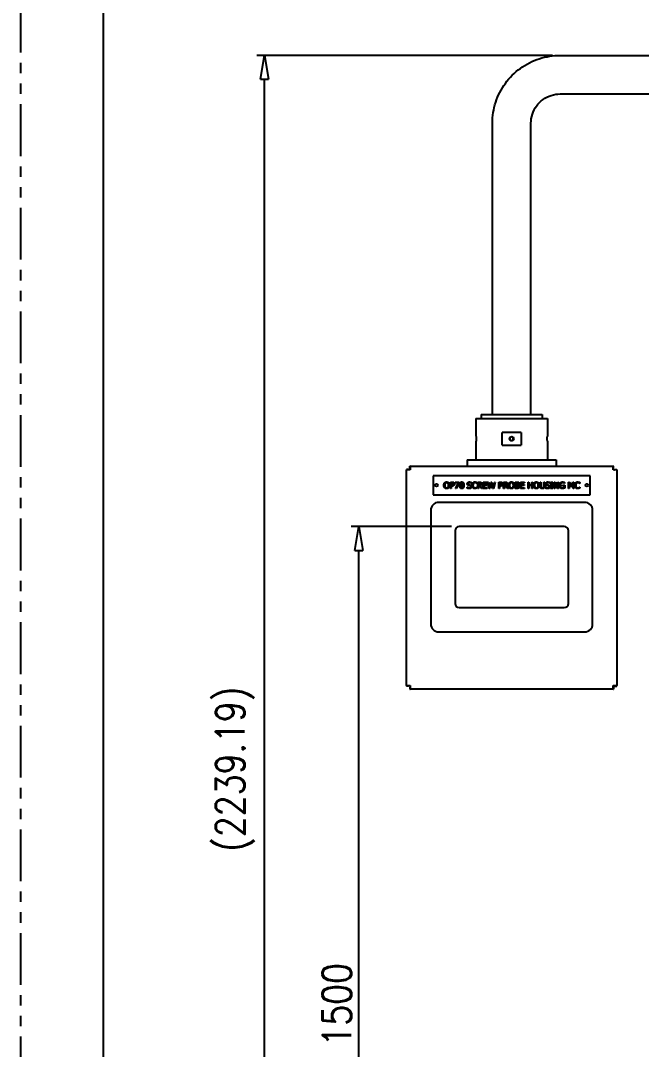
# Model space of a CAD drawing. Header units: millimetres. Extents: x 0 to 7722, y 0 to 5460.
# Drawn here: x 0 to 974, y 1215 to 2829 of the extents above; entities that cross this region are included whole.
import ezdxf

# ---------------------------------------------------------------- set-up
doc = ezdxf.new("R2010")
doc.units = ezdxf.units.MM
doc.header["$LTSCALE"] = 5
doc.linetypes.add('PHANTOM', pattern=[2.5, 1.25, -0.25, 0.25, -0.25, 0.25, -0.25])
doc.layers.get('0').update_dxf_attribs({"linetype": 'CONTINUOUS'})
doc.layers.get('Defpoints').update_dxf_attribs({"linetype": 'CONTINUOUS'})
for name, color, linetype in [('BORDER', 90, 'CONTINUOUS'), ('BORDER_TXT', 130, 'CONTINUOUS'), ('VIEW_BNDS', 253, 'PHANTOM')]:
    doc.layers.add(name, color=color, linetype=linetype)
doc.styles.add('BORDER_TXT', font='ROMANS')
doc.styles.add('DIM', font='romans.shx', dxfattribs={"width": 0.85})
doc.styles.get("Standard").update_dxf_attribs({"font": 'romans_2.shx', "width": 0.85, "bigfont": 'fhg.shx'})
doc.dimstyles.new('KOCPSM$0', dxfattribs={"dimtxt": 3, "dimasz": 2.5, "dimexe": 0.8, "dimexo": 0.8, "dimgap": 0.8, "dimtad": 1, "dimdsep": 46, "dimtxsty": 'DIM', "dimblk": 'CLOSEDBLANK', "dimcen": 0, "dimclrd": 4, "dimclre": 4, "dimclrt": 7, "dimazin": 2, "dimtfac": 1, "dimtmove": 0, "dimatfit": 3, "dimldrblk": 'CLOSEDBLANK', "dimfxl": 1, "dimarcsym": 0})

# ---------------------------------------------------------------- blocks, each defined once
blk = doc.blocks.new('A2-BORDER')
at = {"layer": 'BORDER'}
blk.add_line((10, 12), (10, 408), dxfattribs=at)
at = {"layer": 'VIEW_BNDS'}
blk.add_line((0, 420), (0, 0), dxfattribs=at)
at = {"layer": 'BORDER_TXT', "style": 'BORDER_TXT'}
blk.add_attdef('PX-NUMBER', (92.14, 413.71), '', height=3.5, rotation=180, dxfattribs=at)
at = {"layer": 'BORDER_TXT'}
blk.add_attdef('VENDOR-JOB', (589, 12), '', height=3, rotation=90, dxfattribs=at)
blk = doc.blocks.new('_ClosedBlank')
at = {"color": 0, "linetype": 'ByBlock', "lineweight": -2}
for p, q in [((-1, 0.167), (0, 0)), ((-1, 0.167), (-1, -0.167)), ((0, 0), (-1, -0.167))]:
    blk.add_line(p, q, dxfattribs=at)
blk = doc.blocks.new('*D8')
at = {"color": 4, "linetype": 'ByBlock', "lineweight": -2, "transparency": 16777216}
for p, q in [((675.9, 2034.9), (518.8, 2034.9)), ((530.8, 572.4), (530.8, 1997.4)), ((805.4, 534.9), (518.8, 534.9))]:
    blk.add_line(p, q, dxfattribs=at)
at = {"layer": 'Defpoints', "color": 0, "transparency": 16777216}
for p in [(530.8, 2034.9), (687.9, 2034.9), (817.4, 534.9)]:
    blk.add_point(p, dxfattribs=at)
at = {"color": 4, "lineweight": -2, "transparency": 16777216, "xscale": 37.5, "yscale": 37.5, "zscale": 37.5}
for p, rotation in [((530.8, 2034.9), 90), ((530.8, 534.9), 270)]:
    blk.add_blockref('_ClosedBlank', p, dxfattribs=dict(at, rotation=rotation))
at = {"color": 7, "transparency": 16777216, "insert": (496.3, 1284.9), "char_height": 45, "attachment_point": 5, "rotation": 90, "style": 'DIM'}
blk.add_mtext('1500', dxfattribs=at)
blk = doc.blocks.new('*D9')
at = {"color": 4, "linetype": 'ByBlock', "lineweight": -2, "transparency": 16777216}
for p, q in [((834.6, 2774.1), (370.6, 2774.1)), ((382.6, 572.4), (382.6, 2736.6)), ((806.5, 534.9), (370.6, 534.9))]:
    blk.add_line(p, q, dxfattribs=at)
at = {"layer": 'Defpoints', "color": 0, "transparency": 16777216}
for p in [(382.6, 2774.1), (846.6, 2774.1), (818.5, 534.9)]:
    blk.add_point(p, dxfattribs=at)
at = {"color": 4, "lineweight": -2, "transparency": 16777216, "xscale": 37.5, "yscale": 37.5, "zscale": 37.5}
for p, rotation in [((382.6, 2774.1), 90), ((382.6, 534.9), 270)]:
    blk.add_blockref('_ClosedBlank', p, dxfattribs=dict(at, rotation=rotation))
at = {"color": 7, "transparency": 16777216, "insert": (336.3, 1654.5), "char_height": 45, "attachment_point": 5, "rotation": 90, "style": 'DIM'}
blk.add_mtext('(2239.19)', dxfattribs=at)

msp = doc.modelspace()

# ---------------------------------------------------------------- linework, layer by layer
for p, q in [((846.631, 2774.084), (1024.231, 2774.084)), ((846.631, 2713.584), (1024.231, 2713.584)), ((740.181, 2210.794), (740.181, 2667.634)), ((800.681, 2210.794), (800.681, 2667.634)), ((714.431, 2204.794), (826.431, 2204.794)), ((714.431, 2204.794), (714.431, 2176.794)), ((722.431, 2210.794), (818.431, 2210.794)), ((722.431, 2210.794), (722.431, 2204.794)), ((818.431, 2210.794), (818.431, 2204.794)), ((826.431, 2204.794), (826.431, 2176.794)), ((785.264, 2182.794), (755.599, 2182.794)), ((755.599, 2162.794), (755.599, 2182.794)), ((785.264, 2182.794), (785.264, 2162.794)), ((714.431, 2168.794), (714.431, 2139.794)), ((755.599, 2162.794), (785.264, 2162.794)), ((768.297, 2170.246), (768.297, 2175.342)), ((826.431, 2168.794), (826.431, 2139.794)), ((700.431, 2139.794), (840.431, 2139.794)), ((700.431, 2139.794), (700.431, 2129.794)), ((840.431, 2139.794), (840.431, 2129.794)), ((605.431, 2124.672), (605.431, 2123.794)), ((608.431, 2124.672), (605.431, 2124.672)), ((605.431, 1785.794), (605.431, 2123.794)), ((611.431, 2123.794), (605.431, 2123.794)), ((608.431, 2123.794), (608.431, 2124.672)), ((611.431, 2129.794), (610.552, 2129.794)), ((610.552, 2126.794), (610.552, 2129.794)), ((611.431, 2126.794), (610.552, 2126.794)), ((611.431, 2129.794), (929.431, 2129.794)), ((611.431, 2129.794), (611.431, 2123.794)), ((893.431, 2114.794), (647.431, 2114.794)), ((647.431, 2114.794), (647.431, 2084.794)), ((893.431, 2084.794), (893.431, 2114.794)), ((930.31, 2129.794), (929.431, 2129.794)), ((929.431, 2123.794), (929.431, 2129.794)), ((929.431, 2126.794), (930.31, 2126.794)), ((935.431, 2123.794), (929.431, 2123.794)), ((930.31, 2126.794), (930.31, 2129.794)), ((932.431, 2124.672), (935.431, 2124.672)), ((932.431, 2123.794), (932.431, 2124.672)), ((935.431, 2123.794), (935.431, 2124.672)), ((935.431, 2123.794), (935.431, 1785.794)), ((674.334, 2104.813), (676.846, 2104.813)), ((674.334, 2094.813), (674.334, 2104.813)), ((676.765, 2103.662), (675.663, 2103.662)), ((675.663, 2103.662), (675.663, 2099.675)), ((675.663, 2099.675), (676.57, 2099.675)), ((675.663, 2098.54), (675.663, 2094.813)), ((676.789, 2098.54), (675.663, 2098.54)), ((681.57, 2104.813), (687.916, 2104.813)), ((681.57, 2103.638), (681.57, 2104.813)), ((686.733, 2103.638), (681.57, 2103.638)), ((682.162, 2094.813), (686.733, 2103.638)), ((687.916, 2103.313), (683.588, 2094.813)), ((687.916, 2104.813), (687.916, 2103.313)), ((707.138, 2102.754), (707.04, 2102.754)), ((707.138, 2104.343), (707.138, 2102.754)), ((715.898, 2102.544), (715.793, 2102.544)), ((715.898, 2104.148), (715.898, 2102.544)), ((717.138, 2104.813), (719.715, 2104.813)), ((717.138, 2094.813), (717.138, 2104.813)), ((719.788, 2103.662), (718.467, 2103.662)), ((718.467, 2103.662), (718.467, 2099.902)), ((718.467, 2099.902), (719.634, 2099.902)), ((718.467, 2098.792), (718.467, 2094.813)), ((719.99, 2098.792), (718.467, 2098.792)), ((723.151, 2094.813), (719.99, 2098.792)), ((721.319, 2099.164), (724.877, 2094.813)), ((725.671, 2104.813), (731.927, 2104.813)), ((725.671, 2094.813), (725.671, 2104.813)), ((727, 2103.63), (727, 2100.89)), ((731.927, 2103.63), (727, 2103.63)), ((727, 2100.89), (731.595, 2100.89)), ((727, 2099.707), (727, 2095.996)), ((731.595, 2099.707), (727, 2099.707)), ((731.595, 2100.89), (731.595, 2099.707)), ((731.927, 2104.813), (731.927, 2103.63)), ((732.551, 2104.813), (733.921, 2104.813)), ((735.104, 2094.813), (732.551, 2104.813)), ((733.921, 2104.813), (735.93, 2096.523)), ((735.93, 2096.523), (737.924, 2104.813)), ((738.556, 2103.111), (736.579, 2094.813)), ((737.924, 2104.813), (739.277, 2104.813)), ((740.59, 2094.813), (738.556, 2103.111)), ((739.277, 2104.813), (741.287, 2096.425)), ((741.287, 2096.425), (743.288, 2104.813)), ((744.593, 2104.813), (742.081, 2094.813)), ((743.288, 2104.813), (744.593, 2104.813)), ((750.079, 2104.813), (752.592, 2104.813)), ((750.079, 2094.813), (750.079, 2104.813)), ((752.511, 2103.662), (751.408, 2103.662)), ((751.408, 2103.662), (751.408, 2099.675)), ((751.408, 2099.675), (752.316, 2099.675)), ((751.408, 2098.54), (751.408, 2094.813)), ((752.535, 2098.54), (751.408, 2098.54)), ((757.664, 2104.813), (760.241, 2104.813)), ((757.664, 2094.813), (757.664, 2104.813)), ((760.314, 2103.662), (758.993, 2103.662)), ((758.993, 2103.662), (758.993, 2099.902)), ((758.993, 2099.902), (760.16, 2099.902)), ((758.993, 2098.792), (758.993, 2094.813)), ((760.517, 2098.792), (758.993, 2098.792)), ((763.677, 2094.813), (760.517, 2098.792)), ((761.846, 2099.164), (765.404, 2094.813)), ((775.93, 2104.813), (778.58, 2104.813)), ((775.93, 2094.813), (775.93, 2104.813)), ((778.532, 2103.678), (777.259, 2103.678)), ((777.259, 2103.678), (777.259, 2100.753)), ((777.259, 2100.753), (778.767, 2100.753)), ((778.767, 2099.642), (777.259, 2099.642)), ((777.259, 2099.642), (777.259, 2095.947)), ((780.841, 2100.42), (780.841, 2100.372)), ((784.034, 2104.813), (790.29, 2104.813)), ((784.034, 2094.813), (784.034, 2104.813)), ((785.363, 2103.63), (785.363, 2100.89)), ((790.29, 2103.63), (785.363, 2103.63)), ((785.363, 2100.89), (789.958, 2100.89)), ((785.363, 2099.707), (785.363, 2095.996)), ((789.958, 2099.707), (785.363, 2099.707)), ((789.958, 2100.89), (789.958, 2099.707)), ((790.29, 2104.813), (790.29, 2103.63)), ((796.044, 2104.813), (797.373, 2104.813)), ((796.044, 2094.813), (796.044, 2104.813)), ((797.373, 2104.813), (797.373, 2100.89)), ((797.373, 2100.89), (801.976, 2100.89)), ((797.373, 2099.707), (797.373, 2094.813)), ((801.976, 2099.707), (797.373, 2099.707)), ((801.976, 2104.813), (803.305, 2104.813)), ((801.976, 2100.89), (801.976, 2104.813)), ((801.976, 2094.813), (801.976, 2099.707)), ((803.305, 2104.813), (803.305, 2094.813)), ((814.942, 2104.813), (816.271, 2104.813)), ((814.942, 2098.573), (814.942, 2104.813)), ((816.271, 2104.813), (816.271, 2098.573)), ((820.849, 2104.813), (822.178, 2104.813)), ((820.849, 2098.54), (820.849, 2104.813)), ((822.178, 2104.813), (822.178, 2098.573)), ((829.998, 2102.754), (829.901, 2102.754)), ((829.998, 2104.343), (829.998, 2102.754)), ((831.352, 2104.813), (835.225, 2104.813)), ((831.352, 2103.792), (831.352, 2104.813)), ((832.624, 2103.792), (831.352, 2103.792)), ((832.624, 2095.834), (832.624, 2103.792)), ((833.953, 2103.792), (833.953, 2095.834)), ((835.225, 2103.792), (833.953, 2103.792)), ((835.225, 2104.813), (835.225, 2103.792)), ((836.87, 2104.813), (838.758, 2104.813)), ((836.87, 2094.813), (836.87, 2104.813)), ((838.11, 2103.435), (838.11, 2094.813)), ((842.535, 2094.813), (838.11, 2103.435)), ((838.758, 2104.813), (842.786, 2096.895)), ((842.786, 2104.813), (844.026, 2104.813)), ((842.786, 2096.895), (842.786, 2104.813)), ((844.026, 2104.813), (844.026, 2094.813)), ((849.934, 2099.845), (853.564, 2099.845)), ((849.934, 2098.678), (849.934, 2099.845)), ((852.251, 2098.678), (849.934, 2098.678)), ((852.251, 2096.093), (852.251, 2098.678)), ((853.523, 2102.527), (853.41, 2102.527)), ((853.523, 2104.132), (853.523, 2102.527)), ((853.564, 2099.845), (853.564, 2095.477)), ((859.528, 2104.813), (861.344, 2104.813)), ((859.528, 2094.813), (859.528, 2104.813)), ((860.768, 2103.427), (860.768, 2094.813)), ((863.353, 2097.568), (860.768, 2103.427)), ((861.344, 2104.813), (863.84, 2099.245)), ((863.84, 2099.245), (866.254, 2104.813)), ((866.773, 2103.427), (864.164, 2097.568)), ((866.254, 2104.813), (868.102, 2104.813)), ((866.773, 2094.813), (866.773, 2103.427)), ((868.102, 2104.813), (868.102, 2094.813)), ((877.146, 2102.544), (877.04, 2102.544)), ((877.146, 2104.148), (877.146, 2102.544)), ((647.431, 2084.794), (893.431, 2084.794)), ((675.663, 2094.813), (674.334, 2094.813)), ((683.588, 2094.813), (682.162, 2094.813)), ((700.728, 2097.082), (700.825, 2097.082)), ((700.728, 2095.412), (700.728, 2097.082)), ((715.801, 2097.082), (715.898, 2097.082)), ((715.898, 2097.082), (715.898, 2095.493)), ((718.467, 2094.813), (717.138, 2094.813)), ((724.877, 2094.813), (723.151, 2094.813)), ((731.927, 2094.813), (725.671, 2094.813)), ((727, 2095.996), (731.927, 2095.996)), ((731.927, 2095.996), (731.927, 2094.813)), ((736.579, 2094.813), (735.104, 2094.813)), ((742.081, 2094.813), (740.59, 2094.813)), ((751.408, 2094.813), (750.079, 2094.813)), ((758.993, 2094.813), (757.664, 2094.813)), ((765.404, 2094.813), (763.677, 2094.813)), ((778.799, 2094.813), (775.93, 2094.813)), ((777.259, 2095.947), (778.337, 2095.947)), ((790.29, 2094.813), (784.034, 2094.813)), ((785.363, 2095.996), (790.29, 2095.996)), ((790.29, 2095.996), (790.29, 2094.813)), ((797.373, 2094.813), (796.044, 2094.813)), ((803.305, 2094.813), (801.976, 2094.813)), ((823.588, 2097.082), (823.686, 2097.082)), ((823.588, 2095.412), (823.588, 2097.082)), ((831.352, 2095.834), (832.624, 2095.834)), ((831.352, 2094.813), (831.352, 2095.834)), ((835.225, 2094.813), (831.352, 2094.813)), ((833.953, 2095.834), (835.225, 2095.834)), ((835.225, 2095.834), (835.225, 2094.813)), ((838.11, 2094.813), (836.87, 2094.813)), ((844.026, 2094.813), (842.535, 2094.813)), ((860.768, 2094.813), (859.528, 2094.813)), ((864.164, 2097.568), (863.353, 2097.568)), ((868.102, 2094.813), (866.773, 2094.813)), ((877.049, 2097.082), (877.146, 2097.082)), ((877.146, 2097.082), (877.146, 2095.493)), ((884.964, 2072.994), (655.898, 2072.994)), ((643.431, 2060.527), (643.431, 1882.26)), ((897.431, 1882.26), (897.431, 2060.527)), ((852.981, 2034.894), (687.881, 2034.894)), ((681.531, 2028.544), (681.531, 1914.244)), ((859.331, 1914.244), (859.331, 2028.544)), ((687.881, 1907.894), (852.981, 1907.894)), ((655.898, 1869.794), (884.964, 1869.794)), ((605.431, 1785.794), (605.431, 1784.915)), ((605.431, 1785.794), (611.431, 1785.794)), ((608.431, 1784.915), (605.431, 1784.915)), ((608.431, 1785.794), (608.431, 1784.915)), ((611.431, 1782.794), (610.552, 1782.794)), ((610.552, 1782.794), (610.552, 1779.794)), ((610.552, 1779.794), (611.431, 1779.794)), ((611.431, 1785.794), (611.431, 1779.794)), ((929.431, 1779.794), (611.431, 1779.794)), ((929.431, 1785.794), (935.431, 1785.794)), ((929.431, 1779.794), (929.431, 1785.794)), ((929.431, 1782.794), (930.31, 1782.794)), ((929.431, 1779.794), (930.31, 1779.794)), ((930.31, 1782.794), (930.31, 1779.794)), ((932.431, 1785.794), (932.431, 1784.915)), ((932.431, 1784.915), (935.431, 1784.915)), ((935.431, 1784.915), (935.431, 1785.794))]:
    msp.add_line(p, q)
for centre, radius in [((770.431, 2172.794), 3.324), ((652.431, 2099.794), 2.1), ((888.431, 2099.794), 2.1)]:
    msp.add_circle(centre, radius)
for centre, start, end in [((687.881, 2028.544), 90, 180), ((852.981, 2028.544), 0, 90), ((687.881, 1914.244), 180, 270), ((852.981, 1914.244), 270, 0)]:
    msp.add_arc(centre, 6.35, start, end)
for centre, major_axis, start_param, end_param in [((656.369, 2060.056), (9.313, -9.313), 2.37440255, 3.90878276), ((884.493, 2060.056), (-9.313, -9.313), 2.37440255, 3.90878276), ((656.369, 1882.731), (-9.313, -9.313), 5.5159952, 7.05037541), ((884.493, 1882.731), (9.313, -9.313), 5.5159952, 7.05037541)]:
    msp.add_ellipse(centre, major_axis=major_axis, ratio=0.96423121, start_param=start_param, end_param=end_param)
for points, knots in [([(740.181, 2667.634), (740.181, 2678.781), (741.946, 2689.927), (748.836, 2711.13), (753.959, 2721.185), (767.064, 2739.222), (775.043, 2747.201), (793.08, 2760.306), (803.134, 2765.429), (824.338, 2772.318), (835.484, 2774.084), (846.631, 2774.084)], [3.14159265, 3.14159265, 3.14159265, 3.14159265, 3.45575192, 3.45575192, 3.76991118, 3.76991118, 4.08407045, 4.08407045, 4.39822972, 4.39822972, 4.71238898, 4.71238898, 4.71238898, 4.71238898]), ([(800.681, 2667.634), (800.681, 2672.446), (801.443, 2677.257), (804.417, 2686.409), (806.628, 2690.749), (812.285, 2698.535), (815.73, 2701.98), (823.515, 2707.636), (827.855, 2709.848), (837.008, 2712.822), (841.819, 2713.584), (846.631, 2713.584)], [3.14159265, 3.14159265, 3.14159265, 3.14159265, 3.45575192, 3.45575192, 3.76991118, 3.76991118, 4.08407045, 4.08407045, 4.39822972, 4.39822972, 4.71238898, 4.71238898, 4.71238898, 4.71238898]), ([(714.431, 2176.794), (714.431, 2176.794), (714.439, 2176.693), (714.466, 2176.285), (714.485, 2175.977), (714.521, 2175.267), (714.54, 2174.817), (714.567, 2173.832), (714.574, 2173.296), (714.574, 2172.291), (714.567, 2171.755), (714.54, 2170.77), (714.521, 2170.32), (714.485, 2169.61), (714.466, 2169.302), (714.439, 2168.894), (714.431, 2168.794), (714.431, 2168.794)], [0.602919, 0.602919, 0.602919, 0.602919, 0.75364868, 0.75364868, 0.90437836, 0.90437836, 1.05510818, 1.05510818, 1.20583799, 1.20583799, 1.35656781, 1.35656781, 1.50729762, 1.50729762, 1.65802731, 1.65802731, 1.80875699, 1.80875699, 1.80875699, 1.80875699]), ([(770.613, 2176.112), (770.662, 2176.067), (770.71, 2176.022), (771.157, 2175.576), (771.505, 2175.071), (771.967, 2173.962), (772.081, 2173.359), (772.081, 2172.794), (772.081, 2172.228), (771.967, 2171.625), (771.505, 2170.517), (771.157, 2170.011), (770.71, 2169.565), (770.662, 2169.52), (770.613, 2169.475)], [2.355945829, 2.355945829, 2.355945829, 2.355945829, 2.375584057, 2.375584057, 2.545269319, 2.545269319, 2.714954582, 2.714954582, 2.714954582, 2.884639845, 2.884639845, 3.054325107, 3.054325107, 3.073963335, 3.073963335, 3.073963335, 3.073963335]), ([(826.431, 2168.794), (826.431, 2168.794), (826.424, 2168.894), (826.397, 2169.302), (826.378, 2169.61), (826.342, 2170.32), (826.323, 2170.77), (826.296, 2171.755), (826.288, 2172.291), (826.288, 2173.296), (826.296, 2173.832), (826.323, 2174.817), (826.342, 2175.267), (826.378, 2175.977), (826.397, 2176.285), (826.424, 2176.693), (826.431, 2176.794), (826.431, 2176.794)], [-1.80875699, -1.80875699, -1.80875699, -1.80875699, -1.65802731, -1.65802731, -1.50729762, -1.50729762, -1.35656781, -1.35656781, -1.20583799, -1.20583799, -1.05510818, -1.05510818, -0.90437836, -0.90437836, -0.75364868, -0.75364868, -0.602919, -0.602919, -0.602919, -0.602919]), ([(609.309, 2123.794), (609.185, 2123.918), (609.068, 2124.035), (608.878, 2124.225), (608.801, 2124.302), (608.637, 2124.466), (608.56, 2124.543), (608.457, 2124.646), (608.431, 2124.672), (608.431, 2124.672)], [0.316659827, 0.316659827, 0.316659827, 0.316659827, 0.381422171, 0.381422171, 0.43233642, 0.43233642, 0.504502953, 0.504502953, 0.573646636, 0.573646636, 0.573646636, 0.573646636]), ([(611.431, 2125.915), (611.307, 2126.04), (611.19, 2126.157), (611, 2126.347), (610.923, 2126.424), (610.759, 2126.588), (610.682, 2126.665), (610.579, 2126.767), (610.552, 2126.794), (610.552, 2126.794)], [-0.255594605, -0.255594605, -0.255594605, -0.255594605, -0.1911829, -0.1911829, -0.140544532, -0.140544532, -0.068769033, -0.068769033, 0, 0, 0, 0]), ([(929.431, 2125.915), (929.555, 2126.04), (929.673, 2126.157), (929.862, 2126.347), (929.939, 2126.424), (930.103, 2126.588), (930.18, 2126.665), (930.283, 2126.767), (930.31, 2126.794), (930.31, 2126.794)], [0.316659827, 0.316659827, 0.316659827, 0.316659827, 0.381422375, 0.381422375, 0.432336565, 0.432336565, 0.504503018, 0.504503018, 0.573646628, 0.573646628, 0.573646628, 0.573646628]), ([(931.553, 2123.794), (931.677, 2123.918), (931.795, 2124.035), (931.984, 2124.225), (932.061, 2124.302), (932.225, 2124.466), (932.302, 2124.543), (932.405, 2124.646), (932.431, 2124.672), (932.431, 2124.672)], [-0.255594602, -0.255594602, -0.255594602, -0.255594602, -0.191183037, -0.191183037, -0.14054463, -0.14054463, -0.068769079, -0.068769079, 0, 0, 0, 0]), ([(609.309, 1785.794), (609.04, 1785.524), (608.837, 1785.323), (608.611, 1785.097), (608.543, 1785.029), (608.454, 1784.939), (608.431, 1784.915), (608.431, 1784.915)], [-0.243020607, -0.243020607, -0.243020607, -0.243020607, -0.130723003, -0.130723003, -0.064104412, -0.064104412, 0, 0, 0, 0]), ([(608.987, 1785.472), (608.979, 1785.463), (608.97, 1785.455), (608.878, 1785.362), (608.801, 1785.286), (608.637, 1785.122), (608.56, 1785.045), (608.457, 1784.942), (608.431, 1784.915), (608.431, 1784.915)], [0.376217024, 0.376217024, 0.376217024, 0.376217024, 0.38142229, 0.38142229, 0.432336493, 0.432336493, 0.50450299, 0.50450299, 0.573646636, 0.573646636, 0.573646636, 0.573646636]), ([(611.431, 1783.672), (611.162, 1783.403), (610.96, 1783.2), (610.734, 1782.973), (610.667, 1782.906), (610.576, 1782.816), (610.552, 1782.794), (610.552, 1782.794)], [0.317415668, 0.317415668, 0.317415668, 0.317415668, 0.45757444, 0.45757444, 0.540721118, 0.540721118, 0.62072985, 0.62072985, 0.62072985, 0.62072985]), ([(611.109, 1783.35), (611.101, 1783.341), (611.092, 1783.332), (611, 1783.24), (610.923, 1783.164), (610.759, 1783), (610.682, 1782.923), (610.579, 1782.82), (610.552, 1782.794), (610.552, 1782.794)], [-0.196360068, -0.196360068, -0.196360068, -0.196360068, -0.191183001, -0.191183001, -0.140544617, -0.140544617, -0.068769072, -0.068769072, 0, 0, 0, 0]), ([(929.431, 1783.672), (929.555, 1783.548), (929.673, 1783.43), (929.862, 1783.24), (929.939, 1783.164), (930.103, 1783), (930.18, 1782.923), (930.283, 1782.82), (930.31, 1782.794), (930.31, 1782.794)], [-0.255594602, -0.255594602, -0.255594602, -0.255594602, -0.191183011, -0.191183011, -0.140544612, -0.140544612, -0.068769071, -0.068769071, 0, 0, 0, 0]), ([(931.553, 1785.794), (931.822, 1785.524), (932.025, 1785.323), (932.252, 1785.097), (932.319, 1785.029), (932.408, 1784.939), (932.431, 1784.915), (932.431, 1784.915)], [0.317415668, 0.317415668, 0.317415668, 0.317415668, 0.45757458, 0.45757458, 0.540721261, 0.540721261, 0.620730001, 0.620730001, 0.620730001, 0.620730001]), ([(931.875, 1785.472), (931.884, 1785.463), (931.892, 1785.455), (931.984, 1785.362), (932.061, 1785.286), (932.225, 1785.122), (932.302, 1785.045), (932.405, 1784.942), (932.431, 1784.915), (932.431, 1784.915)], [-0.196360068, -0.196360068, -0.196360068, -0.196360068, -0.191183001, -0.191183001, -0.140544617, -0.140544617, -0.068769072, -0.068769072, 0, 0, 0, 0])]:
    msp.add_open_spline(points, degree=3, knots=knots)
for points, degree in [([(611.359, 2125.988), (611.267, 2126.08), (611.184, 2126.163), (611.109, 2126.238)], 3), ([(931.625, 2123.866), (931.717, 2123.958), (931.801, 2124.041), (931.876, 2124.116)], 3), ([(664.034, 2099.813), (664.034, 2101.069), (664.658, 2102.981), (665.233, 2103.67)], 2), ([(665.225, 2095.963), (664.65, 2096.628), (664.034, 2098.581), (664.034, 2099.813)], 2), ([(665.233, 2103.67), (665.817, 2104.335), (667.446, 2105.023), (668.451, 2105.023)], 2), ([(666.238, 2102.835), (665.841, 2102.325), (665.42, 2100.785), (665.42, 2099.813)], 2), ([(665.42, 2099.813), (665.42, 2097.843), (667.073, 2095.753), (668.459, 2095.753)], 2), ([(668.459, 2103.873), (667.737, 2103.873), (666.652, 2103.37), (666.238, 2102.835)], 2), ([(668.451, 2105.023), (669.472, 2105.023), (671.109, 2104.31), (671.676, 2103.67)], 2), ([(670.671, 2102.835), (670.274, 2103.354), (669.156, 2103.873), (668.459, 2103.873)], 2), ([(668.459, 2095.753), (669.844, 2095.753), (671.489, 2097.843), (671.489, 2099.813)], 2), ([(671.489, 2099.813), (671.489, 2100.801), (671.06, 2102.333), (670.671, 2102.835)], 2), ([(671.676, 2103.67), (672.243, 2103.006), (672.875, 2101.061), (672.875, 2099.813)], 2), ([(672.875, 2099.813), (672.875, 2098.597), (672.259, 2096.628), (671.676, 2095.963)], 2), ([(676.57, 2099.675), (677.381, 2099.675), (678.378, 2099.934), (678.702, 2100.275)], 2), ([(678.548, 2103.281), (678.232, 2103.492), (677.389, 2103.662), (676.765, 2103.662)], 2), ([(679.78, 2099.578), (679.261, 2099.067), (677.859, 2098.54), (676.789, 2098.54)], 2), ([(676.846, 2104.813), (677.737, 2104.813), (678.985, 2104.521), (679.464, 2104.189)], 2), ([(679.269, 2101.758), (679.269, 2102.276), (678.912, 2103.038), (678.548, 2103.281)], 2), ([(678.702, 2100.275), (679.002, 2100.574), (679.269, 2101.279), (679.269, 2101.758)], 2), ([(679.464, 2104.189), (680.023, 2103.808), (680.655, 2102.633), (680.655, 2101.798)], 2), ([(680.655, 2101.798), (680.655, 2101.15), (680.193, 2099.983), (679.78, 2099.578)], 2), ([(688.969, 2099.805), (688.969, 2102.511), (690.533, 2105.015), (692.17, 2105.015)], 2), ([(692.17, 2094.602), (690.517, 2094.602), (688.969, 2097.171), (688.969, 2099.805)], 2), ([(690.679, 2102.852), (690.476, 2102.341), (690.331, 2100.785), (690.331, 2099.805)], 2), ([(690.331, 2099.805), (690.331, 2098.751), (690.46, 2097.341), (690.671, 2096.79)], 2), ([(692.17, 2103.905), (691.611, 2103.905), (690.89, 2103.378), (690.679, 2102.852)], 2), ([(692.17, 2105.015), (693.815, 2105.015), (695.363, 2102.422), (695.363, 2099.813)], 2), ([(693.637, 2102.868), (693.434, 2103.378), (692.729, 2103.905), (692.17, 2103.905)], 2), ([(695.363, 2099.813), (695.363, 2097.122), (693.799, 2094.602), (692.17, 2094.602)], 2), ([(694.002, 2099.813), (694.002, 2100.842), (693.84, 2102.357), (693.637, 2102.868)], 2), ([(693.645, 2096.766), (693.84, 2097.26), (694.002, 2098.783), (694.002, 2099.813)], 2), ([(700.801, 2102.13), (700.801, 2103.346), (702.697, 2104.991), (704.164, 2104.991)], 2), ([(701.449, 2100.323), (701.141, 2100.655), (700.801, 2101.547), (700.801, 2102.13)], 2), ([(703.102, 2099.44), (702.583, 2099.578), (701.765, 2099.991), (701.449, 2100.323)], 2), ([(704.253, 2103.84), (703.329, 2103.84), (702.186, 2102.973), (702.186, 2102.268)], 2), ([(702.186, 2102.268), (702.186, 2101.636), (702.859, 2100.882), (703.491, 2100.712)], 2), ([(704.909, 2098.986), (704.447, 2099.116), (703.677, 2099.294), (703.102, 2099.44)], 2), ([(703.491, 2100.712), (703.912, 2100.599), (705.136, 2100.307), (705.541, 2100.185)], 2), ([(704.164, 2104.991), (705.006, 2104.991), (706.498, 2104.659), (707.138, 2104.343)], 2), ([(707.04, 2102.754), (706.562, 2103.192), (705.071, 2103.84), (704.253, 2103.84)], 2), ([(706.141, 2097.454), (706.141, 2098.054), (705.549, 2098.8), (704.909, 2098.986)], 2), ([(705.541, 2100.185), (706.57, 2099.869), (707.527, 2098.597), (707.527, 2097.665)], 2), ([(708.313, 2099.805), (708.313, 2101.061), (708.953, 2102.924), (709.561, 2103.613)], 2), ([(709.569, 2095.947), (708.969, 2096.595), (708.313, 2098.54), (708.313, 2099.805)], 2), ([(709.561, 2103.613), (710.16, 2104.286), (711.797, 2104.991), (712.81, 2104.991)], 2), ([(710.59, 2102.827), (710.169, 2102.317), (709.699, 2100.769), (709.699, 2099.805)], 2), ([(709.699, 2099.805), (709.699, 2098.775), (710.193, 2097.292), (710.622, 2096.782)], 2), ([(712.802, 2103.856), (712.162, 2103.856), (711.019, 2103.33), (710.59, 2102.827)], 2), ([(714.666, 2103.378), (714.285, 2103.589), (713.386, 2103.856), (712.802, 2103.856)], 2), ([(712.81, 2104.991), (713.313, 2104.991), (714.196, 2104.845), (714.569, 2104.732)], 2), ([(714.569, 2104.732), (714.893, 2104.626), (715.566, 2104.326), (715.898, 2104.148)], 2), ([(715.793, 2102.544), (715.614, 2102.706), (715.063, 2103.16), (714.666, 2103.378)], 2), ([(719.634, 2099.902), (720.209, 2099.902), (721.125, 2100.104), (721.441, 2100.42)], 2), ([(719.715, 2104.813), (720.574, 2104.813), (721.733, 2104.626), (722.259, 2104.286)], 2), ([(721.376, 2103.322), (721.092, 2103.508), (720.339, 2103.662), (719.788, 2103.662)], 2), ([(723.394, 2102.098), (723.394, 2101.004), (722.275, 2099.521), (721.319, 2099.164)], 2), ([(722.008, 2101.993), (722.008, 2102.43), (721.7, 2103.103), (721.376, 2103.322)], 2), ([(721.441, 2100.42), (721.733, 2100.696), (722.008, 2101.474), (722.008, 2101.993)], 2), ([(722.259, 2104.286), (722.786, 2103.946), (723.394, 2102.884), (723.394, 2102.098)], 2), ([(752.316, 2099.675), (753.126, 2099.675), (754.123, 2099.934), (754.447, 2100.275)], 2), ([(754.293, 2103.281), (753.977, 2103.492), (753.134, 2103.662), (752.511, 2103.662)], 2), ([(755.525, 2099.578), (755.006, 2099.067), (753.605, 2098.54), (752.535, 2098.54)], 2), ([(752.592, 2104.813), (753.483, 2104.813), (754.731, 2104.521), (755.209, 2104.189)], 2), ([(755.015, 2101.758), (755.015, 2102.276), (754.658, 2103.038), (754.293, 2103.281)], 2), ([(754.447, 2100.275), (754.747, 2100.574), (755.015, 2101.279), (755.015, 2101.758)], 2), ([(755.209, 2104.189), (755.768, 2103.808), (756.4, 2102.633), (756.4, 2101.798)], 2), ([(756.4, 2101.798), (756.4, 2101.15), (755.938, 2099.983), (755.525, 2099.578)], 2), ([(760.16, 2099.902), (760.736, 2099.902), (761.652, 2100.104), (761.968, 2100.42)], 2), ([(760.241, 2104.813), (761.1, 2104.813), (762.259, 2104.626), (762.786, 2104.286)], 2), ([(761.903, 2103.322), (761.619, 2103.508), (760.865, 2103.662), (760.314, 2103.662)], 2), ([(763.921, 2102.098), (763.921, 2101.004), (762.802, 2099.521), (761.846, 2099.164)], 2), ([(762.535, 2101.993), (762.535, 2102.43), (762.227, 2103.103), (761.903, 2103.322)], 2), ([(761.968, 2100.42), (762.259, 2100.696), (762.535, 2101.474), (762.535, 2101.993)], 2), ([(762.786, 2104.286), (763.313, 2103.946), (763.921, 2102.884), (763.921, 2102.098)], 2), ([(765.63, 2099.813), (765.63, 2101.069), (766.254, 2102.981), (766.83, 2103.67)], 2), ([(766.822, 2095.963), (766.246, 2096.628), (765.63, 2098.581), (765.63, 2099.813)], 2), ([(766.83, 2103.67), (767.413, 2104.335), (769.042, 2105.023), (770.047, 2105.023)], 2), ([(767.835, 2102.835), (767.438, 2102.325), (767.016, 2100.785), (767.016, 2099.813)], 2), ([(767.016, 2099.813), (767.016, 2097.843), (768.669, 2095.753), (770.055, 2095.753)], 2), ([(770.055, 2103.873), (769.334, 2103.873), (768.248, 2103.37), (767.835, 2102.835)], 2), ([(770.047, 2105.023), (771.068, 2105.023), (772.705, 2104.31), (773.272, 2103.67)], 2), ([(772.267, 2102.835), (771.87, 2103.354), (770.752, 2103.873), (770.055, 2103.873)], 2), ([(770.055, 2095.753), (771.441, 2095.753), (773.086, 2097.843), (773.086, 2099.813)], 2), ([(773.086, 2099.813), (773.086, 2100.801), (772.656, 2102.333), (772.267, 2102.835)], 2), ([(773.272, 2103.67), (773.84, 2103.006), (774.472, 2101.061), (774.472, 2099.813)], 2), ([(774.472, 2099.813), (774.472, 2098.597), (773.856, 2096.628), (773.272, 2095.963)], 2), ([(780.347, 2103.419), (780.023, 2103.597), (779.237, 2103.678), (778.532, 2103.678)], 2), ([(778.58, 2104.813), (779.65, 2104.813), (780.72, 2104.675), (781.206, 2104.407)], 2), ([(778.767, 2100.753), (779.391, 2100.753), (779.982, 2100.882), (780.298, 2101.085)], 2), ([(780.517, 2099.383), (780.201, 2099.545), (779.455, 2099.642), (778.767, 2099.642)], 2), ([(780.298, 2101.085), (780.606, 2101.279), (780.857, 2101.903), (780.857, 2102.373)], 2), ([(780.857, 2102.373), (780.857, 2102.73), (780.614, 2103.265), (780.347, 2103.419)], 2), ([(781.327, 2097.827), (781.327, 2098.395), (781.003, 2099.124), (780.517, 2099.383)], 2), ([(782.243, 2102.56), (782.243, 2101.855), (781.498, 2100.736), (780.841, 2100.42)], 2), ([(780.841, 2100.372), (781.733, 2100.129), (782.713, 2098.84), (782.713, 2097.884)], 2), ([(781.206, 2104.407), (781.749, 2104.124), (782.243, 2103.192), (782.243, 2102.56)], 2), ([(782.713, 2097.884), (782.713, 2097.138), (782.146, 2095.996), (781.676, 2095.623)], 2), ([(804.763, 2099.813), (804.763, 2101.069), (805.387, 2102.981), (805.963, 2103.67)], 2), ([(805.955, 2095.963), (805.379, 2096.628), (804.763, 2098.581), (804.763, 2099.813)], 2), ([(805.963, 2103.67), (806.546, 2104.335), (808.175, 2105.023), (809.18, 2105.023)], 2), ([(806.968, 2102.835), (806.57, 2102.325), (806.149, 2100.785), (806.149, 2099.813)], 2), ([(806.149, 2099.813), (806.149, 2097.843), (807.802, 2095.753), (809.188, 2095.753)], 2), ([(809.188, 2103.873), (808.467, 2103.873), (807.381, 2103.37), (806.968, 2102.835)], 2), ([(809.18, 2105.023), (810.201, 2105.023), (811.838, 2104.31), (812.405, 2103.67)], 2), ([(811.4, 2102.835), (811.003, 2103.354), (809.885, 2103.873), (809.188, 2103.873)], 2), ([(809.188, 2095.753), (810.574, 2095.753), (812.219, 2097.843), (812.219, 2099.813)], 2), ([(812.219, 2099.813), (812.219, 2100.801), (811.789, 2102.333), (811.4, 2102.835)], 2), ([(812.405, 2103.67), (812.972, 2103.006), (813.605, 2101.061), (813.605, 2099.813)], 2), ([(813.605, 2099.813), (813.605, 2098.597), (812.989, 2096.628), (812.405, 2095.963)], 2), ([(815.898, 2095.526), (815.371, 2096.044), (814.942, 2097.503), (814.942, 2098.573)], 2), ([(816.271, 2098.573), (816.271, 2097.876), (816.449, 2096.936), (816.7, 2096.555)], 2), ([(820.42, 2096.555), (820.671, 2096.936), (820.849, 2097.868), (820.849, 2098.54)], 2), ([(822.178, 2098.573), (822.178, 2097.527), (821.757, 2096.036), (821.222, 2095.526)], 2), ([(823.661, 2102.13), (823.661, 2103.346), (825.558, 2104.991), (827.024, 2104.991)], 2), ([(824.31, 2100.323), (824.002, 2100.655), (823.661, 2101.547), (823.661, 2102.13)], 2), ([(825.963, 2099.44), (825.444, 2099.578), (824.626, 2099.991), (824.31, 2100.323)], 2), ([(827.113, 2103.84), (826.19, 2103.84), (825.047, 2102.973), (825.047, 2102.268)], 2), ([(825.047, 2102.268), (825.047, 2101.636), (825.72, 2100.882), (826.352, 2100.712)], 2), ([(827.77, 2098.986), (827.308, 2099.116), (826.538, 2099.294), (825.963, 2099.44)], 2), ([(826.352, 2100.712), (826.773, 2100.599), (827.997, 2100.307), (828.402, 2100.185)], 2), ([(827.024, 2104.991), (827.867, 2104.991), (829.358, 2104.659), (829.998, 2104.343)], 2), ([(829.901, 2102.754), (829.423, 2103.192), (827.932, 2103.84), (827.113, 2103.84)], 2), ([(829.002, 2097.454), (829.002, 2098.054), (828.41, 2098.8), (827.77, 2098.986)], 2), ([(828.402, 2100.185), (829.431, 2099.869), (830.387, 2098.597), (830.387, 2097.665)], 2), ([(845.485, 2099.821), (845.485, 2101.028), (846.165, 2102.941), (846.797, 2103.621)], 2), ([(846.789, 2095.923), (846.157, 2096.587), (845.485, 2098.548), (845.485, 2099.821)], 2), ([(846.797, 2103.621), (847.405, 2104.278), (849.188, 2104.991), (850.25, 2104.991)], 2), ([(850.096, 2103.84), (848.653, 2103.84), (846.87, 2101.668), (846.87, 2099.861)], 2), ([(846.87, 2099.861), (846.87, 2098.856), (847.34, 2097.349), (847.786, 2096.83)], 2), ([(852.146, 2103.37), (851.741, 2103.573), (850.695, 2103.84), (850.096, 2103.84)], 2), ([(850.25, 2104.991), (850.76, 2104.991), (851.684, 2104.845), (852.105, 2104.715)], 2), ([(852.105, 2104.715), (852.446, 2104.618), (853.272, 2104.262), (853.523, 2104.132)], 2), ([(853.41, 2102.527), (853.159, 2102.746), (852.632, 2103.143), (852.146, 2103.37)], 2), ([(869.561, 2099.805), (869.561, 2101.061), (870.201, 2102.924), (870.809, 2103.613)], 2), ([(870.817, 2095.947), (870.217, 2096.595), (869.561, 2098.54), (869.561, 2099.805)], 2), ([(870.809, 2103.613), (871.408, 2104.286), (873.045, 2104.991), (874.058, 2104.991)], 2), ([(871.838, 2102.827), (871.416, 2102.317), (870.946, 2100.769), (870.946, 2099.805)], 2), ([(870.946, 2099.805), (870.946, 2098.775), (871.441, 2097.292), (871.87, 2096.782)], 2), ([(874.05, 2103.856), (873.41, 2103.856), (872.267, 2103.33), (871.838, 2102.827)], 2), ([(875.914, 2103.378), (875.533, 2103.589), (874.634, 2103.856), (874.05, 2103.856)], 2), ([(874.058, 2104.991), (874.561, 2104.991), (875.444, 2104.845), (875.817, 2104.732)], 2), ([(875.817, 2104.732), (876.141, 2104.626), (876.814, 2104.326), (877.146, 2104.148)], 2), ([(877.04, 2102.544), (876.862, 2102.706), (876.311, 2103.16), (875.914, 2103.378)], 2), ([(668.451, 2094.602), (667.438, 2094.602), (665.817, 2095.291), (665.225, 2095.963)], 2), ([(671.676, 2095.963), (671.06, 2095.266), (669.431, 2094.602), (668.451, 2094.602)], 2), ([(690.671, 2096.79), (690.865, 2096.271), (691.587, 2095.712), (692.17, 2095.712)], 2), ([(692.17, 2095.712), (692.721, 2095.712), (693.442, 2096.239), (693.645, 2096.766)], 2), ([(704.01, 2094.634), (702.924, 2094.634), (701.4, 2095.088), (700.728, 2095.412)], 2), ([(700.825, 2097.082), (701.481, 2096.466), (703.143, 2095.785), (703.912, 2095.785)], 2), ([(703.912, 2095.785), (705.015, 2095.785), (706.141, 2096.701), (706.141, 2097.454)], 2), ([(706.619, 2095.542), (706.141, 2095.104), (704.925, 2094.634), (704.01, 2094.634)], 2), ([(707.527, 2097.665), (707.527, 2097.074), (707.049, 2095.939), (706.619, 2095.542)], 2), ([(712.786, 2094.634), (711.814, 2094.634), (710.169, 2095.291), (709.569, 2095.947)], 2), ([(710.622, 2096.782), (711.044, 2096.288), (712.17, 2095.785), (712.802, 2095.785)], 2), ([(714.569, 2094.926), (714.131, 2094.78), (713.386, 2094.634), (712.786, 2094.634)], 2), ([(712.802, 2095.785), (713.378, 2095.785), (714.358, 2096.069), (714.739, 2096.279)], 2), ([(715.898, 2095.493), (715.566, 2095.339), (714.982, 2095.056), (714.569, 2094.926)], 2), ([(714.739, 2096.279), (715.104, 2096.49), (715.647, 2096.928), (715.801, 2097.082)], 2), ([(770.047, 2094.602), (769.034, 2094.602), (767.413, 2095.291), (766.822, 2095.963)], 2), ([(773.272, 2095.963), (772.656, 2095.266), (771.028, 2094.602), (770.047, 2094.602)], 2), ([(778.337, 2095.947), (779.212, 2095.947), (780.217, 2096.109), (780.606, 2096.369)], 2), ([(781.676, 2095.623), (781.109, 2095.185), (779.82, 2094.813), (778.799, 2094.813)], 2), ([(780.606, 2096.369), (780.979, 2096.636), (781.327, 2097.301), (781.327, 2097.827)], 2), ([(809.18, 2094.602), (808.167, 2094.602), (806.546, 2095.291), (805.955, 2095.963)], 2), ([(812.405, 2095.963), (811.789, 2095.266), (810.16, 2094.602), (809.18, 2094.602)], 2), ([(818.556, 2094.602), (817.673, 2094.602), (816.36, 2095.064), (815.898, 2095.526)], 2), ([(816.7, 2096.555), (816.968, 2096.15), (817.891, 2095.736), (818.556, 2095.736)], 2), ([(818.556, 2095.736), (819.18, 2095.736), (820.152, 2096.15), (820.42, 2096.555)], 2), ([(821.222, 2095.526), (820.744, 2095.056), (819.48, 2094.602), (818.556, 2094.602)], 2), ([(826.87, 2094.634), (825.784, 2094.634), (824.261, 2095.088), (823.588, 2095.412)], 2), ([(823.686, 2097.082), (824.342, 2096.466), (826.003, 2095.785), (826.773, 2095.785)], 2), ([(826.773, 2095.785), (827.875, 2095.785), (829.002, 2096.701), (829.002, 2097.454)], 2), ([(829.48, 2095.542), (829.002, 2095.104), (827.786, 2094.634), (826.87, 2094.634)], 2), ([(830.387, 2097.665), (830.387, 2097.074), (829.909, 2095.939), (829.48, 2095.542)], 2), ([(850.241, 2094.618), (849.18, 2094.618), (847.421, 2095.266), (846.789, 2095.923)], 2), ([(847.786, 2096.83), (848.216, 2096.312), (849.431, 2095.769), (850.193, 2095.769)], 2), ([(850.193, 2095.769), (850.752, 2095.769), (851.87, 2095.931), (852.251, 2096.093)], 2), ([(852.089, 2094.91), (851.595, 2094.764), (850.801, 2094.618), (850.241, 2094.618)], 2), ([(853.564, 2095.477), (853.313, 2095.364), (852.454, 2095.015), (852.089, 2094.91)], 2), ([(874.034, 2094.634), (873.062, 2094.634), (871.416, 2095.291), (870.817, 2095.947)], 2), ([(871.87, 2096.782), (872.292, 2096.288), (873.418, 2095.785), (874.05, 2095.785)], 2), ([(875.817, 2094.926), (875.379, 2094.78), (874.634, 2094.634), (874.034, 2094.634)], 2), ([(874.05, 2095.785), (874.626, 2095.785), (875.606, 2096.069), (875.987, 2096.279)], 2), ([(877.146, 2095.493), (876.814, 2095.339), (876.23, 2095.056), (875.817, 2094.926)], 2), ([(875.987, 2096.279), (876.352, 2096.49), (876.895, 2096.928), (877.049, 2097.082)], 2), ([(609.309, 1785.794), (609.284, 1785.769), (609.26, 1785.744), (609.235, 1785.72)], 3), ([(611.431, 1783.672), (611.406, 1783.647), (611.382, 1783.622), (611.357, 1783.598)], 3), ([(929.504, 1783.599), (929.595, 1783.508), (929.679, 1783.424), (929.754, 1783.349)], 3), ([(931.553, 1785.794), (931.578, 1785.769), (931.603, 1785.744), (931.627, 1785.72)], 3)]:
    msp.add_open_spline(points, degree=degree)

# ---------------------------------------------------------------- block references
at = {"xscale": 13, "yscale": 13, "zscale": 13}
msp.add_blockref('A2-BORDER', (0, 0), dxfattribs=at)

# ---------------------------------------------------------------- dimensions: what is measured, and where the dimension line sits
dim = msp.add_linear_dim(base=(382.616, 2774.084), p1=(818.527, 534.894), p2=(846.631, 2774.084), angle=90, text='(<>)', dimstyle='KOCPSM$0', override={"dimscale": 15, "dimfxl": 0.8, "dimarcsym": 1})
dim.commit()
dim.dimension.update_dxf_attribs({"geometry": '*D9', "text_midpoint": (336.331, 1654.489)})
dim = msp.add_linear_dim(base=(530.772, 2034.894), p1=(817.431, 534.894), p2=(687.881, 2034.894), angle=90, dimstyle='KOCPSM$0', override={"dimscale": 15, "dimfxl": 0.8, "dimarcsym": 1})
dim.commit()
dim.dimension.update_dxf_attribs({"geometry": '*D8', "text_midpoint": (496.272, 1284.894)})

doc.saveas('drawing.dxf')
